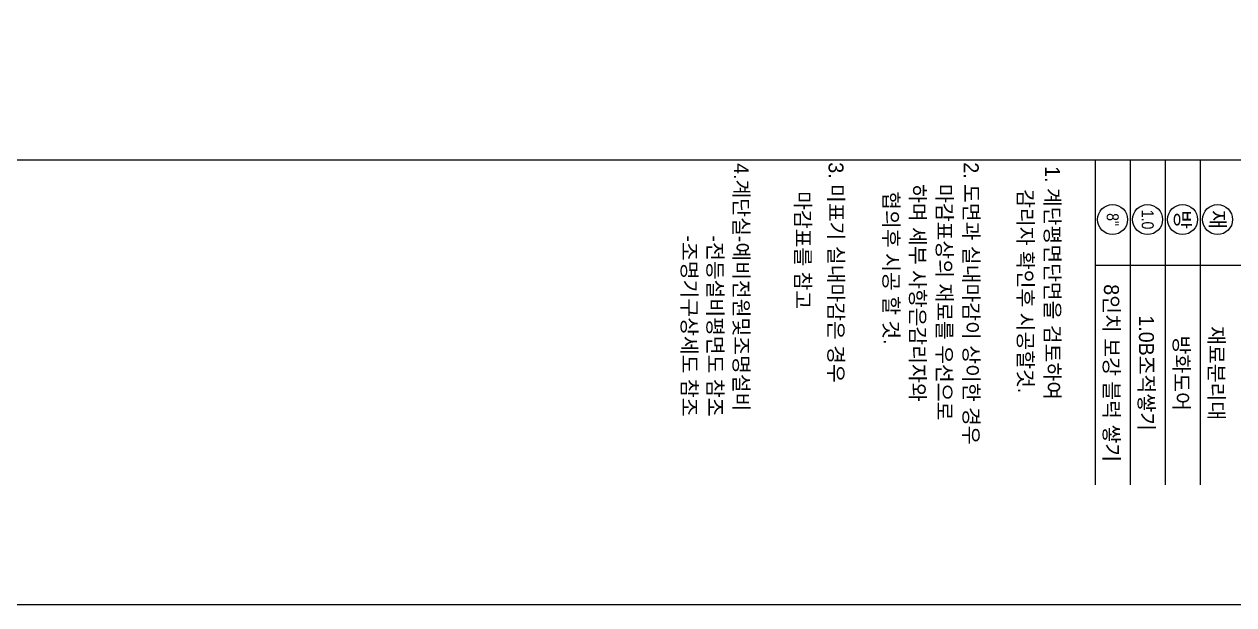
# Model space of a CAD drawing. Header units: millimetres. Extents: x 11948722 to 13111668, y -10771712 to -10232988.
# Drawn here: x 12372176 to 12390323, y -10515136 to -10506430 of the extents above; entities that cross this region are included whole.
import ezdxf
from ezdxf.enums import TextEntityAlignment as Align

# ---------------------------------------------------------------- set-up
doc = ezdxf.new("R2010")
doc.units = ezdxf.units.MM
doc.header["$LTSCALE"] = 150
doc.header["$MEASUREMENT"] = 0
doc.linetypes.add('HID', pattern=[2.3, 1.5, -0.8])
doc.layers.get('0').update_dxf_attribs({"linetype": 'CONTINUOUS'})
doc.layers.get('Defpoints').update_dxf_attribs({"color": 117, "linetype": 'CONTINUOUS'})
for name, color, linetype in [('BOX', 7, 'CONTINUOUS'), ('BOX TEXT', 3, 'CONTINUOUS'), ('TEX-SYM', 3, 'CONTINUOUS')]:
    doc.layers.add(name, color=color, linetype=linetype)
doc.styles.add('돋움', font='')
doc.styles.get('돋움').set_extended_font_data('Dotum')

msp = doc.modelspace()

# ---------------------------------------------------------------- linework, layer by layer
for centre in [(12388504.3, -10509358.8), (12389029.3, -10509358.8), (12389554.3, -10509358.8), (12390079.3, -10509358.8)]:
    msp.add_circle(centre, 225)
at = {"layer": 'BOX'}
for points in [[(12388241.8, -10508461.3), (12388241.8, -10513336.3)], [(12391485.5, -10510047.6), (12388241.8, -10510047.6)]]:
    msp.add_lwpolyline(points, dxfattribs=at)
at = {"layer": 'BOX', "color": 252}
for points in [[(12388766.8, -10508461.3), (12388766.8, -10513336.3)], [(12389291.8, -10508461.3), (12389291.8, -10513336.3)], [(12389816.8, -10508461.3), (12389816.8, -10513336.3)]]:
    msp.add_lwpolyline(points, dxfattribs=at)
at = {"layer": 'Defpoints', "ltscale": 1200}
for points in [[(12359962.7, -10452136.3), (12404512.7, -10452136.3), (12404512.7, -10515136.3), (12359962.7, -10515136.3)], [(12361815.7, -10508461.3), (12402765.7, -10508461.3), (12402765.7, -10453936.3), (12361815.7, -10453936.3)]]:
    msp.add_lwpolyline(points, close=True, dxfattribs=at)

# ---------------------------------------------------------------- texts
at = {"layer": 'BOX TEXT', "linetype": 'HID', "style": '돋움'}
for s, p in [('4.계단실-예비전원및조명설비', (12382934.6, -10508513.5)), ('1. 계단평면단면을 검토하여 ', (12387601.9, -10508558.8)), ('감리자 확인후 시공할것.', (12387198.3, -10508902.7)), ('-조명기구상세도 참조', (12382155.6, -10509598.4)), ('-전등설비평면도 참조', (12382542, -10509598.4))]:
    msp.add_text(s, height=224.465, rotation=270, dxfattribs=at).set_placement(p, align=Align.MIDDLE_LEFT)
for s, height, p in [(' 3. 미표기 실내마감은 경우', 224.465, (12384243.4, -10508418.8)), (' 2. 도면과 실내마감이 상이한 경우', 224.465, (12386271.5, -10508418.8)), ('     하며 세부 사항은감리자와 ', 224.465, (12385469, -10508418.8)), ('마감표를 참고', 224.47, (12383746.1, -10508932.1)), ('협의후 시공 할 것.', 224.465, (12385070.4, -10508935.2)), ('     마감표상의 재료를 우선으로 ', 224.465, (12385869.8, -10508418.8))]:
    msp.add_text(s, height=height, rotation=270, dxfattribs=at).set_placement(p)
at = {"layer": 'TEX-SYM', "color": 3, "style": '돋움', "width": 0.9}
for s, p in [('8"', (12388506.4, -10509359.3)), ('1.0', (12389031.4, -10509359.3))]:
    msp.add_text(s, height=180, rotation=270, dxfattribs=at).set_placement(p, align=Align.MIDDLE_CENTER)
at = {"layer": 'TEX-SYM', "color": 3, "style": '돋움'}
for s, p in [('방', (12389556.4, -10509359.3)), ('재', (12390081.4, -10509359.3))]:
    msp.add_text(s, height=225, rotation=270, dxfattribs=at).set_placement(p, align=Align.MIDDLE_CENTER)
for s, p in [('8인치 보강 블럭 쌓기', (12388374.7, -10511663.2)), ('1.0B조적쌓기', (12388899.7, -10511663.2)), ('재료분리대', (12389949.7, -10511663.2)), ('방화도어', (12389424.7, -10511663.2))]:
    msp.add_text(s, height=225, rotation=270, dxfattribs=at).set_placement(p, align=Align.CENTER)

doc.saveas('drawing.dxf')
